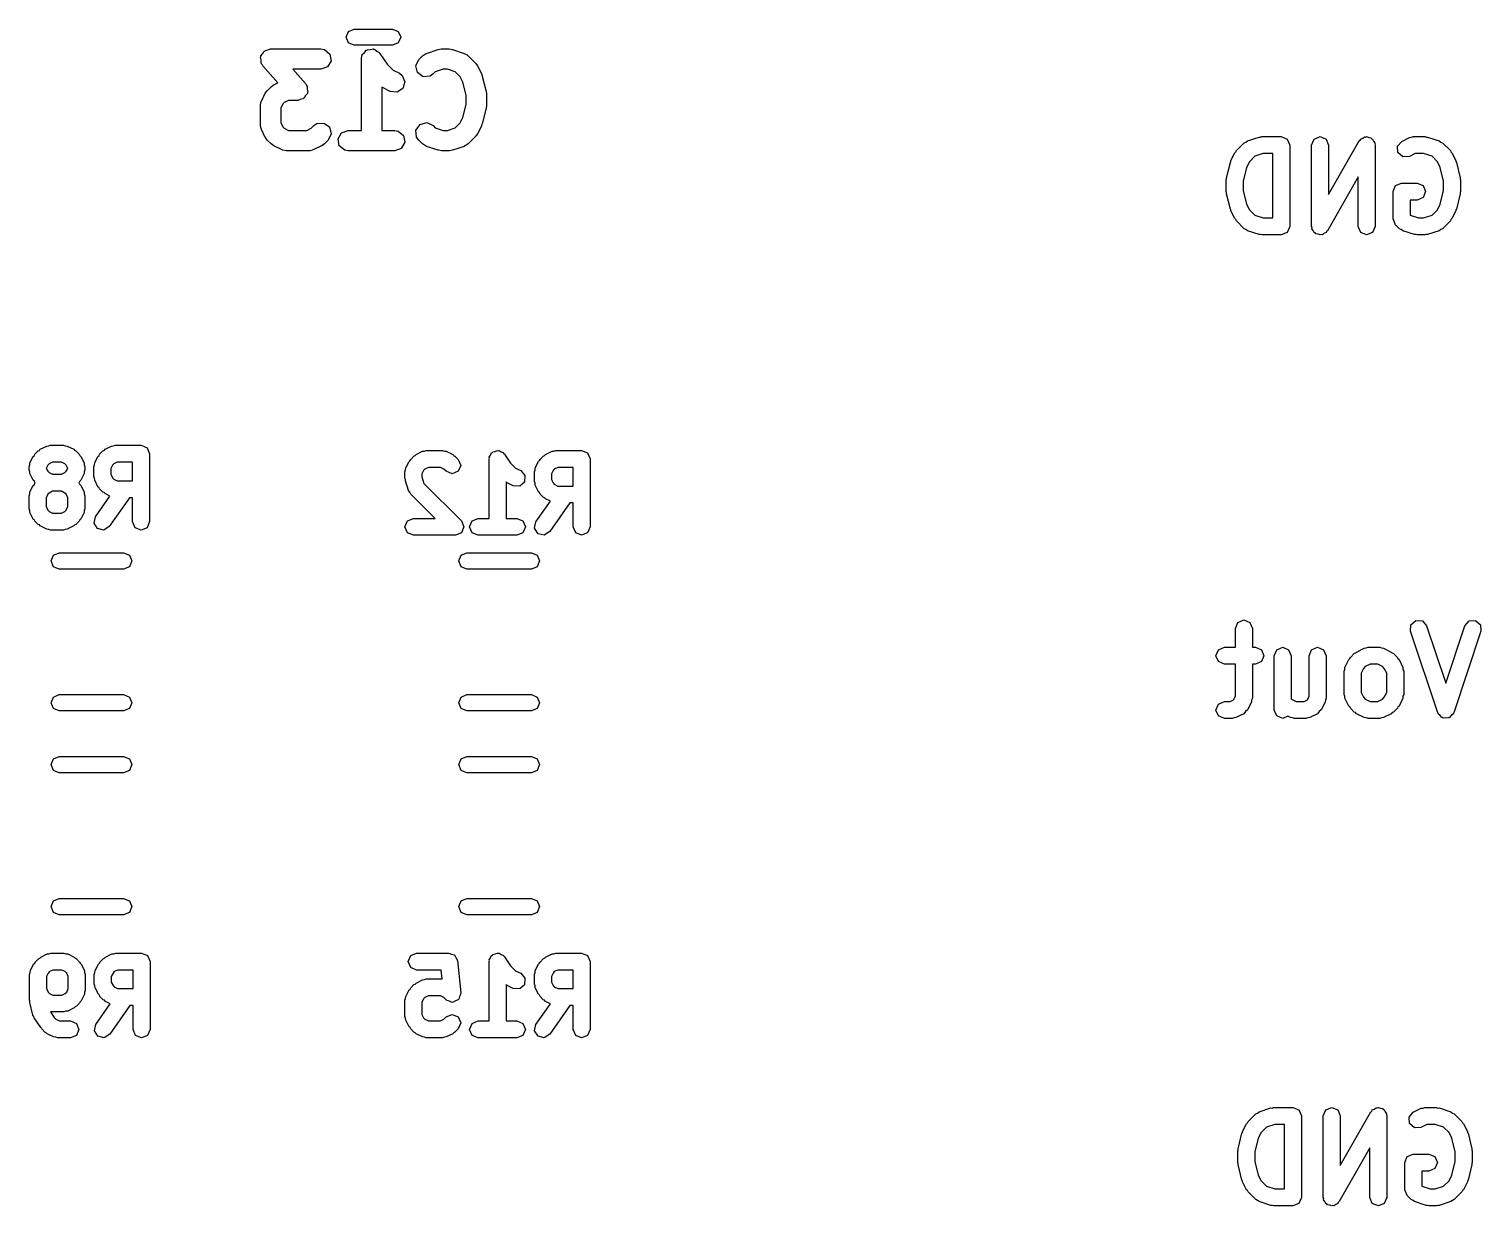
# Model space of a CAD drawing. Extents: x 83.8 to 115, y -109.2 to -83.5.
# Drawn here: x 104.24 to 114.92, y -109.23 to -100.56 of the extents above; entities that cross this region are included whole.
import ezdxf

# ---------------------------------------------------------------- set-up
doc = ezdxf.new("R2010")
doc.units = 0
doc.layers.add('BLACK', color=7, linetype='CONTINUOUS')

msp = doc.modelspace()

# ---------------------------------------------------------------- linework, layer by layer
at = {"layer": 'BLACK', "linetype": 'CONTINUOUS'}
for p, q in [((106.574, -100.622), (106.592, -100.579)), ((106.592, -100.664), (106.574, -100.622)), ((106.592, -100.579), (106.634, -100.562)), ((106.634, -100.562), (106.916, -100.562)), ((106.916, -100.562), (106.958, -100.579)), ((106.958, -100.579), (106.976, -100.622)), ((106.976, -100.622), (106.958, -100.664)), ((105.96, -100.743), (105.97, -100.726)), ((105.97, -100.726), (105.975, -100.724)), ((105.975, -100.724), (105.979, -100.719)), ((105.979, -100.719), (105.999, -100.715)), ((105.999, -100.715), (106.018, -100.708)), ((106.018, -100.708), (106.389, -100.708)), ((106.389, -100.708), (106.415, -100.713)), ((106.415, -100.713), (106.454, -100.746)), ((106.634, -100.682), (106.592, -100.664)), ((106.916, -100.682), (106.634, -100.682)), ((106.693, -100.75), (106.709, -100.735)), ((106.709, -100.735), (106.723, -100.718)), ((106.723, -100.718), (106.727, -100.718)), ((106.727, -100.718), (106.731, -100.715)), ((106.731, -100.715), (106.752, -100.713)), ((106.752, -100.713), (106.774, -100.709)), ((106.774, -100.709), (106.777, -100.712)), ((106.777, -100.712), (106.782, -100.711)), ((106.782, -100.711), (106.799, -100.724)), ((106.799, -100.724), (106.818, -100.735)), ((106.818, -100.735), (106.82, -100.739)), ((106.82, -100.739), (106.823, -100.742)), ((106.958, -100.664), (106.916, -100.682)), ((107.166, -100.741), (107.251, -100.712)), ((107.251, -100.712), (107.273, -100.709)), ((107.273, -100.709), (107.275, -100.708)), ((107.275, -100.708), (107.332, -100.708)), ((107.332, -100.708), (107.354, -100.712)), ((107.354, -100.712), (107.356, -100.712)), ((107.356, -100.712), (107.442, -100.741)), ((105.944, -100.77), (105.947, -100.765)), ((105.948, -100.79), (105.944, -100.77)), ((105.947, -100.759), (105.96, -100.743)), ((105.947, -100.765), (105.947, -100.759)), ((105.948, -100.81), (105.948, -100.79)), ((105.952, -100.818), (105.948, -100.81)), ((105.953, -100.821), (105.952, -100.818)), ((105.956, -100.823), (105.953, -100.821)), ((105.961, -100.833), (105.956, -100.823)), ((106.071, -100.958), (105.961, -100.833)), ((106.437, -100.841), (106.389, -100.858)), ((106.463, -100.796), (106.437, -100.841)), ((106.454, -100.746), (106.463, -100.796)), ((106.686, -100.783), (106.69, -100.758)), ((106.686, -101.308), (106.686, -100.783)), ((106.69, -100.758), (106.693, -100.754)), ((106.693, -100.754), (106.693, -100.75)), ((106.823, -100.742), (106.876, -100.821)), ((106.876, -100.821), (106.919, -100.864)), ((107.086, -100.834), (107.108, -100.787)), ((107.099, -100.883), (107.086, -100.834)), ((107.108, -100.787), (107.136, -100.759)), ((107.136, -100.759), (107.158, -100.744)), ((107.158, -100.744), (107.162, -100.743)), ((107.162, -100.743), (107.166, -100.741)), ((107.442, -100.741), (107.464, -100.753)), ((107.464, -100.753), (107.467, -100.757)), ((107.467, -100.757), (107.471, -100.759)), ((107.471, -100.759), (107.528, -100.816)), ((107.528, -100.816), (107.541, -100.834)), ((107.541, -100.834), (107.542, -100.835)), ((107.542, -100.835), (107.571, -100.893)), ((106.389, -100.858), (106.183, -100.858)), ((106.183, -100.858), (106.274, -100.962)), ((106.919, -100.864), (106.966, -100.888)), ((106.966, -100.888), (106.987, -100.903)), ((106.987, -100.903), (107.007, -100.95)), ((107.007, -100.95), (106.992, -100.999)), ((107.141, -100.913), (107.099, -100.883)), ((107.192, -100.908), (107.141, -100.913)), ((107.214, -100.893), (107.192, -100.908)), ((107.23, -100.877), (107.214, -100.893)), ((107.287, -100.858), (107.23, -100.877)), ((107.32, -100.858), (107.287, -100.858)), ((107.377, -100.877), (107.32, -100.858)), ((107.413, -100.913), (107.377, -100.877)), ((107.433, -100.952), (107.413, -100.913)), ((107.457, -101.05), (107.433, -100.952)), ((107.571, -100.893), (107.574, -100.905)), ((107.574, -100.905), (107.576, -100.908)), ((107.576, -100.908), (107.605, -101.022)), ((105.951, -101.093), (105.979, -101.035)), ((105.979, -101.035), (105.993, -101.017)), ((105.993, -101.016), (106.022, -100.987)), ((105.993, -101.017), (105.993, -101.016)), ((106.022, -100.987), (106.04, -100.974)), ((106.04, -100.974), (106.041, -100.973)), ((106.041, -100.973), (106.071, -100.958)), ((106.276, -101.052), (106.266, -101.069)), ((106.274, -100.962), (106.28, -100.972)), ((106.289, -101.036), (106.276, -101.052)), ((106.28, -100.972), (106.283, -100.974)), ((106.283, -100.974), (106.283, -100.977)), ((106.283, -100.977), (106.288, -100.985)), ((106.288, -100.985), (106.288, -101.005)), ((106.288, -101.005), (106.292, -101.025)), ((106.292, -101.025), (106.289, -101.03)), ((106.289, -101.03), (106.289, -101.036)), ((106.841, -100.993), (106.836, -100.989)), ((106.836, -100.989), (106.836, -101.308)), ((106.899, -101.022), (106.841, -100.993)), ((106.95, -101.028), (106.899, -101.022)), ((106.992, -100.999), (106.95, -101.028)), ((107.457, -101.117), (107.457, -101.05)), ((107.605, -101.022), (107.606, -101.037)), ((107.606, -101.037), (107.607, -101.04)), ((107.607, -101.04), (107.607, -101.126)), ((105.943, -101.126), (105.947, -101.1)), ((105.943, -101.269), (105.943, -101.126)), ((105.947, -101.1), (105.95, -101.097)), ((105.95, -101.097), (105.951, -101.093)), ((106.108, -101.113), (106.093, -101.144)), ((106.093, -101.144), (106.093, -101.251)), ((106.119, -101.102), (106.108, -101.113)), ((106.15, -101.087), (106.119, -101.102)), ((106.218, -101.087), (106.15, -101.087)), ((106.237, -101.08), (106.218, -101.087)), ((106.257, -101.076), (106.237, -101.08)), ((106.26, -101.071), (106.257, -101.076)), ((106.266, -101.069), (106.26, -101.071)), ((107.433, -101.214), (107.457, -101.117)), ((107.605, -101.144), (107.576, -101.259)), ((107.607, -101.126), (107.605, -101.141)), ((107.605, -101.141), (107.605, -101.144)), ((105.944, -101.273), (105.943, -101.269)), ((105.943, -101.277), (105.944, -101.273)), ((106.093, -101.251), (106.108, -101.282)), ((106.316, -101.293), (106.336, -101.273)), ((106.336, -101.273), (106.358, -101.258)), ((106.358, -101.258), (106.409, -101.254)), ((106.409, -101.254), (106.451, -101.283)), ((107.088, -101.307), (107.118, -101.265)), ((107.118, -101.265), (107.167, -101.251)), ((107.167, -101.251), (107.214, -101.273)), ((107.214, -101.273), (107.23, -101.289)), ((107.377, -101.289), (107.413, -101.253)), ((107.413, -101.253), (107.433, -101.214)), ((107.571, -101.274), (107.542, -101.331)), ((107.576, -101.259), (107.571, -101.27)), ((107.571, -101.27), (107.571, -101.274)), ((105.951, -101.302), (105.943, -101.277)), ((105.979, -101.36), (105.951, -101.302)), ((105.981, -101.361), (105.979, -101.36)), ((105.993, -101.379), (105.981, -101.361)), ((106.022, -101.408), (105.993, -101.379)), ((106.108, -101.282), (106.119, -101.293)), ((106.119, -101.293), (106.15, -101.308)), ((106.15, -101.308), (106.286, -101.308)), ((106.286, -101.308), (106.316, -101.293)), ((106.442, -101.379), (106.414, -101.408)), ((106.464, -101.333), (106.442, -101.379)), ((106.451, -101.283), (106.464, -101.333)), ((106.515, -101.37), (106.541, -101.326)), ((106.524, -101.421), (106.515, -101.37)), ((106.541, -101.326), (106.589, -101.308)), ((106.589, -101.308), (106.686, -101.308)), ((106.836, -101.308), (106.932, -101.308)), ((106.932, -101.308), (106.958, -101.313)), ((106.958, -101.313), (106.997, -101.346)), ((106.997, -101.346), (107.006, -101.396)), ((107.093, -101.358), (107.088, -101.307)), ((107.108, -101.379), (107.093, -101.358)), ((107.136, -101.408), (107.108, -101.379)), ((107.23, -101.289), (107.287, -101.308)), ((107.287, -101.308), (107.32, -101.308)), ((107.32, -101.308), (107.377, -101.289)), ((107.528, -101.351), (107.471, -101.408)), ((107.529, -101.349), (107.528, -101.351)), ((107.542, -101.331), (107.529, -101.349)), ((113.206, -101.385), (113.292, -101.357)), ((113.292, -101.357), (113.302, -101.357)), ((113.302, -101.357), (113.312, -101.353)), ((113.312, -101.353), (113.454, -101.353)), ((113.454, -101.353), (113.499, -101.372)), ((113.499, -101.372), (113.517, -101.416)), ((113.678, -101.416), (113.696, -101.372)), ((113.696, -101.372), (113.74, -101.353)), ((113.74, -101.353), (113.784, -101.372)), ((113.784, -101.372), (113.803, -101.416)), ((114.029, -101.385), (114.036, -101.38)), ((114.036, -101.38), (114.039, -101.372)), ((114.039, -101.372), (114.054, -101.366)), ((114.054, -101.366), (114.067, -101.356)), ((114.067, -101.356), (114.075, -101.357)), ((114.075, -101.357), (114.083, -101.353)), ((114.083, -101.353), (114.098, -101.36)), ((114.098, -101.36), (114.114, -101.362)), ((114.114, -101.362), (114.119, -101.368)), ((114.119, -101.368), (114.127, -101.372)), ((114.127, -101.372), (114.133, -101.387)), ((114.341, -101.389), (114.398, -101.36)), ((114.398, -101.36), (114.412, -101.359)), ((114.412, -101.359), (114.426, -101.353)), ((114.426, -101.353), (114.512, -101.353)), ((114.512, -101.353), (114.521, -101.357)), ((114.521, -101.357), (114.531, -101.357)), ((114.531, -101.357), (114.617, -101.385)), ((106.023, -101.408), (106.022, -101.408)), ((106.041, -101.422), (106.023, -101.408)), ((106.099, -101.45), (106.041, -101.422)), ((106.103, -101.451), (106.099, -101.45)), ((106.106, -101.454), (106.103, -101.451)), ((106.132, -101.458), (106.106, -101.454)), ((106.304, -101.458), (106.132, -101.458)), ((106.308, -101.457), (106.304, -101.458)), ((106.312, -101.458), (106.308, -101.457)), ((106.337, -101.45), (106.312, -101.458)), ((106.394, -101.422), (106.337, -101.45)), ((106.395, -101.421), (106.394, -101.422)), ((106.414, -101.408), (106.395, -101.421)), ((106.564, -101.454), (106.524, -101.421)), ((106.589, -101.458), (106.564, -101.454)), ((106.932, -101.458), (106.589, -101.458)), ((106.98, -101.441), (106.932, -101.458)), ((107.006, -101.396), (106.98, -101.441)), ((107.14, -101.41), (107.136, -101.408)), ((107.143, -101.413), (107.14, -101.41)), ((107.166, -101.426), (107.143, -101.413)), ((107.251, -101.454), (107.166, -101.426)), ((107.253, -101.454), (107.251, -101.454)), ((107.275, -101.458), (107.253, -101.454)), ((107.332, -101.458), (107.275, -101.458)), ((107.334, -101.458), (107.332, -101.458)), ((107.356, -101.454), (107.334, -101.458)), ((107.442, -101.426), (107.356, -101.454)), ((107.445, -101.423), (107.442, -101.426)), ((107.45, -101.423), (107.445, -101.423)), ((107.471, -101.408), (107.45, -101.423)), ((113.084, -101.531), (113.113, -101.474)), ((113.113, -101.474), (113.121, -101.467)), ((113.121, -101.467), (113.125, -101.457)), ((113.125, -101.457), (113.182, -101.4)), ((113.182, -101.4), (113.195, -101.395)), ((113.195, -101.395), (113.206, -101.385)), ((113.322, -101.478), (113.26, -101.499)), ((113.392, -101.478), (113.322, -101.478)), ((113.392, -101.953), (113.392, -101.478)), ((113.517, -101.416), (113.517, -102.016)), ((113.678, -102.016), (113.678, -101.416)), ((113.803, -101.781), (114.029, -101.385)), ((113.803, -101.416), (113.803, -101.781)), ((114.133, -101.387), (114.143, -101.399)), ((114.143, -101.399), (114.142, -101.408)), ((114.142, -101.408), (114.146, -101.416)), ((114.146, -101.416), (114.146, -102.016)), ((114.309, -101.425), (114.341, -101.389)), ((114.313, -101.472), (114.309, -101.425)), ((114.349, -101.504), (114.313, -101.472)), ((114.441, -101.478), (114.397, -101.5)), ((114.501, -101.478), (114.441, -101.478)), ((114.564, -101.499), (114.501, -101.478)), ((114.617, -101.385), (114.628, -101.395)), ((114.628, -101.395), (114.642, -101.4)), ((114.642, -101.4), (114.699, -101.457)), ((114.699, -101.457), (114.703, -101.467)), ((114.703, -101.467), (114.71, -101.474)), ((114.71, -101.474), (114.739, -101.531)), ((113.051, -101.658), (113.08, -101.544)), ((113.08, -101.544), (113.084, -101.538)), ((113.084, -101.538), (113.084, -101.531)), ((113.199, -101.581), (113.174, -101.681)), ((113.22, -101.539), (113.199, -101.581)), ((113.26, -101.499), (113.22, -101.539)), ((114.397, -101.5), (114.349, -101.504)), ((114.603, -101.539), (114.564, -101.499)), ((114.624, -101.581), (114.603, -101.539)), ((114.649, -101.681), (114.624, -101.581)), ((114.739, -101.531), (114.739, -101.538)), ((114.739, -101.538), (114.744, -101.544)), ((114.744, -101.544), (114.772, -101.658)), ((113.049, -101.673), (113.052, -101.666)), ((113.049, -101.759), (113.049, -101.673)), ((113.052, -101.666), (113.051, -101.658)), ((113.174, -101.681), (113.174, -101.751)), ((114.021, -101.651), (113.794, -102.047)), ((114.021, -102.016), (114.021, -101.651)), ((114.296, -101.715), (114.34, -101.696)), ((114.34, -101.696), (114.454, -101.696)), ((114.454, -101.696), (114.499, -101.715)), ((114.649, -101.751), (114.649, -101.681)), ((114.772, -101.658), (114.771, -101.666)), ((114.771, -101.666), (114.774, -101.673)), ((114.774, -101.673), (114.774, -101.759)), ((113.052, -101.766), (113.049, -101.759)), ((113.051, -101.774), (113.052, -101.766)), ((113.08, -101.888), (113.051, -101.774)), ((113.174, -101.751), (113.199, -101.851)), ((114.278, -101.759), (114.296, -101.715)), ((114.278, -101.959), (114.278, -101.759)), ((114.499, -101.803), (114.454, -101.821)), ((114.499, -101.715), (114.517, -101.759)), ((114.517, -101.759), (114.499, -101.803)), ((114.624, -101.851), (114.649, -101.751)), ((114.772, -101.774), (114.744, -101.888)), ((114.774, -101.759), (114.771, -101.766)), ((114.771, -101.766), (114.772, -101.774)), ((113.084, -101.894), (113.08, -101.888)), ((113.084, -101.901), (113.084, -101.894)), ((113.113, -101.958), (113.084, -101.901)), ((113.199, -101.851), (113.22, -101.893)), ((113.22, -101.893), (113.26, -101.933)), ((114.454, -101.821), (114.403, -101.821)), ((114.403, -101.821), (114.403, -101.933)), ((114.564, -101.933), (114.603, -101.893)), ((114.603, -101.893), (114.624, -101.851)), ((114.739, -101.901), (114.71, -101.958)), ((114.744, -101.888), (114.739, -101.894)), ((114.739, -101.894), (114.739, -101.901)), ((113.121, -101.965), (113.113, -101.958)), ((113.125, -101.974), (113.121, -101.965)), ((113.182, -102.032), (113.125, -101.974)), ((113.26, -101.933), (113.322, -101.953)), ((113.322, -101.953), (113.392, -101.953)), ((113.517, -102.016), (113.499, -102.06)), ((113.681, -102.024), (113.678, -102.016)), ((114.039, -102.06), (114.021, -102.016)), ((114.146, -102.016), (114.127, -102.06)), ((114.283, -101.972), (114.278, -101.959)), ((114.296, -102.003), (114.283, -101.972)), ((114.325, -102.032), (114.296, -102.003)), ((114.403, -101.933), (114.465, -101.953)), ((114.465, -101.953), (114.501, -101.953)), ((114.501, -101.953), (114.564, -101.933)), ((114.699, -101.974), (114.642, -102.032)), ((114.703, -101.965), (114.699, -101.974)), ((114.71, -101.958), (114.703, -101.965)), ((113.195, -102.037), (113.182, -102.032)), ((113.206, -102.047), (113.195, -102.037)), ((113.292, -102.075), (113.206, -102.047)), ((113.302, -102.074), (113.292, -102.075)), ((113.312, -102.078), (113.302, -102.074)), ((113.454, -102.078), (113.312, -102.078)), ((113.499, -102.06), (113.454, -102.078)), ((113.68, -102.032), (113.681, -102.024)), ((113.69, -102.045), (113.68, -102.032)), ((113.696, -102.06), (113.69, -102.045)), ((113.704, -102.063), (113.696, -102.06)), ((113.709, -102.07), (113.704, -102.063)), ((113.725, -102.072), (113.709, -102.07)), ((113.74, -102.078), (113.725, -102.072)), ((113.748, -102.075), (113.74, -102.078)), ((113.757, -102.076), (113.748, -102.075)), ((113.769, -102.066), (113.757, -102.076)), ((113.784, -102.06), (113.769, -102.066)), ((113.788, -102.052), (113.784, -102.06)), ((113.794, -102.047), (113.788, -102.052)), ((114.083, -102.078), (114.039, -102.06)), ((114.127, -102.06), (114.083, -102.078)), ((114.338, -102.037), (114.325, -102.032)), ((114.349, -102.047), (114.338, -102.037)), ((114.435, -102.075), (114.349, -102.047)), ((114.445, -102.074), (114.435, -102.075)), ((114.454, -102.078), (114.445, -102.074)), ((114.512, -102.078), (114.454, -102.078)), ((114.521, -102.074), (114.512, -102.078)), ((114.531, -102.075), (114.521, -102.074)), ((114.617, -102.047), (114.531, -102.075)), ((114.628, -102.037), (114.617, -102.047)), ((114.642, -102.032), (114.628, -102.037)), ((104.248, -103.756), (104.272, -103.708)), ((104.272, -103.708), (104.28, -103.701)), ((104.28, -103.701), (104.284, -103.692)), ((104.284, -103.692), (104.307, -103.668)), ((104.307, -103.668), (104.317, -103.664)), ((104.317, -103.664), (104.324, -103.656)), ((104.324, -103.656), (104.371, -103.632)), ((104.371, -103.632), (104.386, -103.631)), ((104.386, -103.631), (104.399, -103.626)), ((104.399, -103.626), (104.494, -103.626)), ((104.494, -103.626), (104.508, -103.631)), ((104.508, -103.631), (104.522, -103.632)), ((104.522, -103.632), (104.57, -103.656)), ((104.57, -103.656), (104.577, -103.664)), ((104.577, -103.664), (104.586, -103.668)), ((104.586, -103.668), (104.61, -103.692)), ((104.61, -103.692), (104.614, -103.701)), ((104.614, -103.701), (104.622, -103.708)), ((104.622, -103.708), (104.646, -103.756)), ((104.724, -103.756), (104.748, -103.708)), ((104.748, -103.708), (104.756, -103.701)), ((104.756, -103.701), (104.76, -103.692)), ((104.76, -103.692), (104.784, -103.668)), ((104.784, -103.668), (104.793, -103.664)), ((104.793, -103.664), (104.8, -103.656)), ((104.8, -103.656), (104.847, -103.632)), ((104.847, -103.632), (104.862, -103.631)), ((104.862, -103.631), (104.875, -103.626)), ((104.875, -103.626), (105.066, -103.626)), ((105.066, -103.626), (105.11, -103.644)), ((105.11, -103.644), (105.128, -103.688)), ((105.128, -103.688), (105.128, -104.188)), ((107.045, -103.739), (107.049, -103.73)), ((107.049, -103.73), (107.072, -103.706)), ((107.072, -103.706), (107.082, -103.702)), ((107.082, -103.702), (107.089, -103.694)), ((107.089, -103.694), (107.136, -103.67)), ((107.136, -103.67), (107.151, -103.669)), ((107.151, -103.669), (107.164, -103.664)), ((107.164, -103.664), (107.283, -103.664)), ((107.283, -103.664), (107.297, -103.669)), ((107.297, -103.669), (107.311, -103.67)), ((107.311, -103.67), (107.359, -103.694)), ((107.359, -103.694), (107.366, -103.702)), ((107.366, -103.702), (107.375, -103.706)), ((107.375, -103.706), (107.399, -103.73)), ((107.399, -103.73), (107.417, -103.774)), ((107.626, -103.726), (107.628, -103.72)), ((107.626, -104.164), (107.626, -103.726)), ((107.627, -103.714), (107.637, -103.699)), ((107.628, -103.72), (107.627, -103.714)), ((107.637, -103.699), (107.644, -103.682)), ((107.644, -103.682), (107.65, -103.68)), ((107.65, -103.68), (107.653, -103.674)), ((107.653, -103.674), (107.671, -103.671)), ((107.671, -103.671), (107.688, -103.664)), ((107.688, -103.664), (107.694, -103.666)), ((107.694, -103.666), (107.7, -103.665)), ((107.7, -103.665), (107.715, -103.675)), ((107.715, -103.675), (107.732, -103.682)), ((107.732, -103.682), (107.735, -103.688)), ((107.735, -103.688), (107.74, -103.692)), ((107.74, -103.692), (107.784, -103.758)), ((107.997, -103.739), (108.001, -103.73)), ((108.001, -103.73), (108.025, -103.706)), ((108.025, -103.706), (108.034, -103.702)), ((108.034, -103.702), (108.041, -103.694)), ((108.041, -103.694), (108.089, -103.67)), ((108.089, -103.67), (108.103, -103.669)), ((108.103, -103.669), (108.117, -103.664)), ((108.117, -103.664), (108.307, -103.664)), ((108.307, -103.664), (108.351, -103.682)), ((108.351, -103.682), (108.37, -103.726)), ((108.37, -103.726), (108.37, -104.226)), ((104.241, -103.784), (104.247, -103.77)), ((104.241, -103.807), (104.241, -103.784)), ((104.247, -103.821), (104.241, -103.807)), ((104.247, -103.77), (104.248, -103.756)), ((104.248, -103.835), (104.247, -103.821)), ((104.272, -103.883), (104.248, -103.835)), ((104.379, -103.773), (104.368, -103.796)), ((104.368, -103.796), (104.379, -103.818)), ((104.389, -103.764), (104.379, -103.773)), ((104.379, -103.818), (104.389, -103.827)), ((104.414, -103.751), (104.389, -103.764)), ((104.389, -103.827), (104.414, -103.84)), ((104.48, -103.751), (104.414, -103.751)), ((104.505, -103.764), (104.48, -103.751)), ((104.48, -103.84), (104.505, -103.827)), ((104.514, -103.773), (104.505, -103.764)), ((104.505, -103.827), (104.514, -103.818)), ((104.526, -103.796), (104.514, -103.773)), ((104.514, -103.818), (104.526, -103.796)), ((104.646, -103.835), (104.622, -103.883)), ((104.646, -103.756), (104.647, -103.77)), ((104.647, -103.821), (104.646, -103.835)), ((104.647, -103.77), (104.652, -103.784)), ((104.652, -103.807), (104.647, -103.821)), ((104.652, -103.784), (104.652, -103.807)), ((104.718, -103.784), (104.723, -103.77)), ((104.718, -103.855), (104.718, -103.784)), ((104.723, -103.77), (104.724, -103.756)), ((104.855, -103.773), (104.843, -103.798)), ((104.843, -103.798), (104.843, -103.84)), ((104.865, -103.764), (104.855, -103.773)), ((104.89, -103.751), (104.865, -103.764)), ((105.003, -103.751), (104.89, -103.751)), ((105.003, -103.888), (105.003, -103.751)), ((107.007, -103.821), (107.012, -103.808)), ((107.007, -103.869), (107.007, -103.821)), ((107.012, -103.808), (107.013, -103.793)), ((107.013, -103.793), (107.037, -103.746)), ((107.037, -103.746), (107.045, -103.739)), ((107.144, -103.811), (107.132, -103.836)), ((107.132, -103.836), (107.132, -103.859)), ((107.154, -103.801), (107.144, -103.811)), ((107.179, -103.789), (107.154, -103.801)), ((107.269, -103.789), (107.179, -103.789)), ((107.294, -103.801), (107.269, -103.789)), ((107.311, -103.818), (107.294, -103.801)), ((107.355, -103.836), (107.311, -103.818)), ((107.399, -103.818), (107.355, -103.836)), ((107.417, -103.774), (107.399, -103.818)), ((107.784, -103.758), (107.82, -103.794)), ((107.82, -103.794), (107.859, -103.813)), ((107.859, -103.813), (107.89, -103.849)), ((107.959, -103.821), (107.964, -103.808)), ((107.959, -103.893), (107.959, -103.821)), ((107.964, -103.808), (107.966, -103.793)), ((107.966, -103.793), (107.989, -103.746)), ((107.989, -103.746), (107.997, -103.739)), ((108.097, -103.811), (108.084, -103.836)), ((108.084, -103.836), (108.084, -103.878)), ((108.106, -103.801), (108.097, -103.811)), ((108.131, -103.789), (108.106, -103.801)), ((108.245, -103.789), (108.131, -103.789)), ((108.245, -103.926), (108.245, -103.789)), ((104.248, -103.97), (104.272, -103.922)), ((104.28, -103.89), (104.272, -103.883)), ((104.272, -103.922), (104.28, -103.916)), ((104.284, -103.899), (104.28, -103.89)), ((104.28, -103.916), (104.284, -103.906)), ((104.287, -103.903), (104.284, -103.899)), ((104.284, -103.906), (104.287, -103.903)), ((104.414, -103.84), (104.48, -103.84)), ((104.61, -103.899), (104.607, -103.903)), ((104.607, -103.903), (104.61, -103.906)), ((104.614, -103.89), (104.61, -103.899)), ((104.61, -103.906), (104.614, -103.916)), ((104.622, -103.883), (104.614, -103.89)), ((104.614, -103.916), (104.622, -103.922)), ((104.622, -103.922), (104.646, -103.97)), ((104.723, -103.868), (104.718, -103.855)), ((104.724, -103.883), (104.723, -103.868)), ((104.748, -103.931), (104.724, -103.883)), ((104.756, -103.937), (104.748, -103.931)), ((104.76, -103.947), (104.756, -103.937)), ((104.843, -103.84), (104.855, -103.866)), ((104.855, -103.866), (104.865, -103.875)), ((104.865, -103.875), (104.89, -103.888)), ((104.89, -103.888), (105.003, -103.888)), ((107.01, -103.879), (107.007, -103.869)), ((107.01, -103.889), (107.01, -103.879)), ((107.034, -103.96), (107.01, -103.889)), ((107.132, -103.859), (107.147, -103.907)), ((107.147, -103.907), (107.423, -104.182)), ((107.755, -103.901), (107.751, -103.896)), ((107.751, -103.896), (107.751, -104.164)), ((107.803, -103.925), (107.755, -103.901)), ((107.851, -103.928), (107.803, -103.925)), ((107.887, -103.897), (107.851, -103.928)), ((107.89, -103.849), (107.887, -103.897)), ((107.964, -103.906), (107.959, -103.893)), ((107.966, -103.921), (107.964, -103.906)), ((107.989, -103.968), (107.966, -103.921)), ((108.084, -103.878), (108.097, -103.903)), ((108.097, -103.903), (108.106, -103.913)), ((108.106, -103.913), (108.131, -103.926)), ((108.131, -103.926), (108.245, -103.926)), ((104.241, -103.998), (104.247, -103.984)), ((104.241, -104.093), (104.241, -103.998)), ((104.247, -103.984), (104.248, -103.97)), ((104.379, -103.987), (104.366, -104.013)), ((104.366, -104.013), (104.366, -104.078)), ((104.389, -103.978), (104.379, -103.987)), ((104.414, -103.965), (104.389, -103.978)), ((104.48, -103.965), (104.414, -103.965)), ((104.505, -103.978), (104.48, -103.965)), ((104.514, -103.987), (104.505, -103.978)), ((104.527, -104.013), (104.514, -103.987)), ((104.527, -104.078), (104.527, -104.013)), ((104.646, -103.97), (104.647, -103.984)), ((104.647, -103.984), (104.652, -103.998)), ((104.652, -103.998), (104.652, -104.093)), ((104.729, -104.153), (104.835, -104)), ((104.784, -103.971), (104.76, -103.947)), ((104.793, -103.975), (104.784, -103.971)), ((104.8, -103.982), (104.793, -103.975)), ((104.835, -104), (104.8, -103.982)), ((104.979, -104.013), (104.831, -104.224)), ((105.003, -104.013), (104.979, -104.013)), ((105.003, -104.188), (105.003, -104.013)), ((107.043, -103.971), (107.034, -103.96)), ((107.049, -103.985), (107.043, -103.971)), ((107.228, -104.164), (107.049, -103.985)), ((107.97, -104.19), (108.077, -104.038)), ((107.997, -103.975), (107.989, -103.968)), ((108.001, -103.985), (107.997, -103.975)), ((108.025, -104.008), (108.001, -103.985)), ((108.034, -104.012), (108.025, -104.008)), ((108.041, -104.02), (108.034, -104.012)), ((108.077, -104.038), (108.041, -104.02)), ((108.221, -104.051), (108.073, -104.262)), ((108.245, -104.051), (108.221, -104.051)), ((108.245, -104.226), (108.245, -104.051)), ((104.247, -104.107), (104.241, -104.093)), ((104.248, -104.121), (104.247, -104.107)), ((104.272, -104.169), (104.248, -104.121)), ((104.366, -104.078), (104.379, -104.104)), ((104.379, -104.104), (104.389, -104.113)), ((104.389, -104.113), (104.414, -104.126)), ((104.414, -104.126), (104.48, -104.126)), ((104.48, -104.126), (104.505, -104.113)), ((104.505, -104.113), (104.514, -104.104)), ((104.514, -104.104), (104.527, -104.078)), ((104.646, -104.121), (104.622, -104.169)), ((104.647, -104.107), (104.646, -104.121)), ((104.652, -104.093), (104.647, -104.107)), ((104.719, -104.199), (104.729, -104.153)), ((104.28, -104.175), (104.272, -104.169)), ((104.284, -104.185), (104.28, -104.175)), ((104.307, -104.209), (104.284, -104.185)), ((104.317, -104.213), (104.307, -104.209)), ((104.324, -104.22), (104.317, -104.213)), ((104.371, -104.244), (104.324, -104.22)), ((104.386, -104.245), (104.371, -104.244)), ((104.399, -104.251), (104.386, -104.245)), ((104.494, -104.251), (104.399, -104.251)), ((104.508, -104.245), (104.494, -104.251)), ((104.522, -104.244), (104.508, -104.245)), ((104.57, -104.22), (104.522, -104.244)), ((104.577, -104.213), (104.57, -104.22)), ((104.586, -104.209), (104.577, -104.213)), ((104.61, -104.185), (104.586, -104.209)), ((104.614, -104.175), (104.61, -104.185)), ((104.622, -104.169), (104.614, -104.175)), ((104.744, -104.24), (104.719, -104.199)), ((104.791, -104.25), (104.744, -104.24)), ((104.831, -104.224), (104.791, -104.25)), ((105.022, -104.233), (105.003, -104.188)), ((105.066, -104.251), (105.022, -104.233)), ((105.11, -104.233), (105.066, -104.251)), ((105.128, -104.188), (105.11, -104.233)), ((107.007, -104.226), (107.025, -104.182)), ((107.025, -104.27), (107.007, -104.226)), ((107.025, -104.182), (107.069, -104.164)), ((107.069, -104.164), (107.228, -104.164)), ((107.423, -104.182), (107.441, -104.226)), ((107.441, -104.226), (107.423, -104.27)), ((107.483, -104.226), (107.501, -104.182)), ((107.501, -104.27), (107.483, -104.226)), ((107.501, -104.182), (107.545, -104.164)), ((107.545, -104.164), (107.626, -104.164)), ((107.751, -104.164), (107.831, -104.164)), ((107.831, -104.164), (107.875, -104.182)), ((107.875, -104.182), (107.893, -104.226)), ((107.893, -104.226), (107.875, -104.27)), ((107.96, -104.237), (107.97, -104.19)), ((107.986, -104.277), (107.96, -104.237)), ((108.073, -104.262), (108.032, -104.288)), ((108.263, -104.27), (108.245, -104.226)), ((108.37, -104.226), (108.351, -104.27)), ((107.069, -104.289), (107.025, -104.27)), ((107.379, -104.289), (107.069, -104.289)), ((107.423, -104.27), (107.379, -104.289)), ((107.545, -104.289), (107.501, -104.27)), ((107.831, -104.289), (107.545, -104.289)), ((107.875, -104.27), (107.831, -104.289)), ((108.032, -104.288), (107.986, -104.277)), ((108.307, -104.289), (108.263, -104.27)), ((108.351, -104.27), (108.307, -104.289)), ((104.403, -104.477), (104.42, -104.435)), ((104.42, -104.52), (104.403, -104.477)), ((104.42, -104.435), (104.463, -104.417)), ((104.463, -104.417), (104.937, -104.417)), ((104.937, -104.417), (104.98, -104.435)), ((104.98, -104.435), (104.997, -104.477)), ((104.997, -104.477), (104.98, -104.52)), ((107.403, -104.477), (107.42, -104.435)), ((107.42, -104.52), (107.403, -104.477)), ((107.42, -104.435), (107.463, -104.417)), ((107.463, -104.417), (107.937, -104.417)), ((107.937, -104.417), (107.98, -104.435)), ((107.98, -104.435), (107.997, -104.477)), ((107.997, -104.477), (107.98, -104.52)), ((104.463, -104.537), (104.42, -104.52)), ((104.937, -104.537), (104.463, -104.537)), ((104.98, -104.52), (104.937, -104.537)), ((107.463, -104.537), (107.42, -104.52)), ((107.937, -104.537), (107.463, -104.537)), ((107.98, -104.52), (107.937, -104.537)), ((113.117, -104.975), (113.135, -104.931)), ((113.117, -105.112), (113.117, -104.975)), ((113.135, -104.931), (113.179, -104.912)), ((113.179, -104.912), (113.223, -104.931)), ((113.223, -104.931), (113.242, -104.975)), ((113.242, -104.975), (113.242, -105.112)), ((114.406, -104.995), (114.409, -104.947)), ((114.606, -105.595), (114.406, -104.995)), ((114.409, -104.947), (114.445, -104.916)), ((114.445, -104.916), (114.493, -104.919)), ((114.493, -104.919), (114.524, -104.955)), ((114.524, -104.955), (114.665, -105.377)), ((114.665, -105.377), (114.806, -104.955)), ((114.924, -104.995), (114.724, -105.595)), ((114.806, -104.955), (114.837, -104.919)), ((114.837, -104.919), (114.885, -104.916)), ((114.885, -104.916), (114.921, -104.947)), ((114.921, -104.947), (114.924, -104.995)), ((112.992, -105.131), (113.036, -105.112)), ((113.036, -105.112), (113.117, -105.112)), ((113.242, -105.112), (113.265, -105.112)), ((113.265, -105.112), (113.309, -105.131)), ((113.421, -105.131), (113.465, -105.112)), ((113.465, -105.112), (113.509, -105.131)), ((113.678, -105.131), (113.722, -105.112)), ((113.722, -105.112), (113.766, -105.131)), ((114.008, -105.148), (114.065, -105.119)), ((114.065, -105.119), (114.08, -105.118)), ((114.08, -105.118), (114.093, -105.112)), ((114.093, -105.112), (114.179, -105.112)), ((114.179, -105.112), (114.193, -105.118)), ((114.193, -105.118), (114.207, -105.119)), ((114.207, -105.119), (114.264, -105.148)), ((112.974, -105.175), (112.992, -105.131)), ((112.992, -105.219), (112.974, -105.175)), ((113.036, -105.237), (112.992, -105.219)), ((113.309, -105.219), (113.265, -105.237)), ((113.309, -105.131), (113.327, -105.175)), ((113.327, -105.175), (113.309, -105.219)), ((113.402, -105.175), (113.421, -105.131)), ((113.402, -105.575), (113.402, -105.175)), ((113.509, -105.131), (113.527, -105.175)), ((113.527, -105.175), (113.527, -105.492)), ((113.659, -105.175), (113.678, -105.131)), ((113.659, -105.474), (113.659, -105.175)), ((113.766, -105.131), (113.784, -105.175)), ((113.784, -105.175), (113.784, -105.489)), ((113.923, -105.261), (113.952, -105.204)), ((113.952, -105.204), (113.96, -105.197)), ((113.96, -105.197), (113.964, -105.188)), ((113.964, -105.188), (113.992, -105.159)), ((113.992, -105.159), (114.002, -105.155)), ((114.002, -105.155), (114.008, -105.148)), ((114.264, -105.148), (114.271, -105.155)), ((114.271, -105.155), (114.28, -105.159)), ((114.28, -105.159), (114.309, -105.188)), ((114.309, -105.188), (114.313, -105.197)), ((114.313, -105.197), (114.321, -105.204)), ((114.321, -105.204), (114.349, -105.261)), ((113.117, -105.237), (113.036, -105.237)), ((113.117, -105.474), (113.117, -105.237)), ((113.265, -105.237), (113.242, -105.237)), ((113.242, -105.237), (113.242, -105.489)), ((113.917, -105.289), (113.922, -105.276)), ((113.917, -105.461), (113.917, -105.289)), ((113.922, -105.276), (113.923, -105.261)), ((114.059, -105.269), (114.042, -105.304)), ((114.042, -105.304), (114.042, -105.446)), ((114.073, -105.255), (114.059, -105.269)), ((114.108, -105.237), (114.073, -105.255)), ((114.164, -105.237), (114.108, -105.237)), ((114.199, -105.255), (114.164, -105.237)), ((114.213, -105.269), (114.199, -105.255)), ((114.231, -105.304), (114.213, -105.269)), ((114.231, -105.446), (114.231, -105.304)), ((114.349, -105.261), (114.35, -105.276)), ((114.35, -105.276), (114.356, -105.289)), ((114.356, -105.289), (114.356, -105.461)), ((104.403, -105.522), (104.42, -105.48)), ((104.42, -105.565), (104.403, -105.522)), ((104.42, -105.48), (104.463, -105.462)), ((104.463, -105.462), (104.937, -105.462)), ((104.937, -105.462), (104.98, -105.48)), ((104.98, -105.48), (104.997, -105.522)), ((104.997, -105.522), (104.98, -105.565)), ((107.403, -105.522), (107.42, -105.48)), ((107.42, -105.565), (107.403, -105.522)), ((107.42, -105.48), (107.463, -105.462)), ((107.463, -105.462), (107.937, -105.462)), ((107.937, -105.462), (107.98, -105.48)), ((107.98, -105.48), (107.997, -105.522)), ((107.997, -105.522), (107.98, -105.565)), ((112.974, -105.575), (112.992, -105.531)), ((112.992, -105.531), (113.036, -105.512)), ((113.036, -105.512), (113.079, -105.512)), ((113.079, -105.512), (113.104, -105.5)), ((113.104, -105.5), (113.117, -105.474)), ((113.235, -105.517), (113.206, -105.574)), ((113.236, -105.503), (113.235, -105.517)), ((113.242, -105.489), (113.236, -105.503)), ((113.527, -105.492), (113.53, -105.495)), ((113.53, -105.495), (113.565, -105.512)), ((113.565, -105.512), (113.622, -105.512)), ((113.622, -105.512), (113.647, -105.5)), ((113.647, -105.5), (113.659, -105.474)), ((113.778, -105.517), (113.749, -105.574)), ((113.779, -105.503), (113.778, -105.517)), ((113.784, -105.489), (113.779, -105.503)), ((113.922, -105.474), (113.917, -105.461)), ((113.923, -105.489), (113.922, -105.474)), ((113.952, -105.546), (113.923, -105.489)), ((113.96, -105.552), (113.952, -105.546)), ((114.042, -105.446), (114.059, -105.481)), ((114.059, -105.481), (114.073, -105.495)), ((114.073, -105.495), (114.108, -105.512)), ((114.108, -105.512), (114.164, -105.512)), ((114.164, -105.512), (114.199, -105.495)), ((114.199, -105.495), (114.213, -105.481)), ((114.213, -105.481), (114.231, -105.446)), ((114.321, -105.546), (114.313, -105.552)), ((114.349, -105.489), (114.321, -105.546)), ((114.35, -105.474), (114.349, -105.489)), ((114.356, -105.461), (114.35, -105.474)), ((104.463, -105.582), (104.42, -105.565)), ((104.937, -105.582), (104.463, -105.582)), ((104.98, -105.565), (104.937, -105.582)), ((107.463, -105.582), (107.42, -105.565)), ((107.937, -105.582), (107.463, -105.582)), ((107.98, -105.565), (107.937, -105.582)), ((112.992, -105.619), (112.974, -105.575)), ((113.036, -105.637), (112.992, -105.619)), ((113.093, -105.637), (113.036, -105.637)), ((113.107, -105.632), (113.093, -105.637)), ((113.121, -105.631), (113.107, -105.632)), ((113.179, -105.602), (113.121, -105.631)), ((113.192, -105.587), (113.179, -105.602)), ((113.206, -105.574), (113.192, -105.587)), ((113.421, -105.619), (113.402, -105.575)), ((113.465, -105.637), (113.421, -105.619)), ((113.504, -105.621), (113.465, -105.637)), ((113.523, -105.631), (113.504, -105.621)), ((113.537, -105.632), (113.523, -105.631)), ((113.551, -105.637), (113.537, -105.632)), ((113.636, -105.637), (113.551, -105.637)), ((113.65, -105.632), (113.636, -105.637)), ((113.664, -105.631), (113.65, -105.632)), ((113.721, -105.602), (113.664, -105.631)), ((113.734, -105.587), (113.721, -105.602)), ((113.749, -105.574), (113.734, -105.587)), ((113.964, -105.562), (113.96, -105.552)), ((113.992, -105.591), (113.964, -105.562)), ((114.002, -105.594), (113.992, -105.591)), ((114.008, -105.602), (114.002, -105.594)), ((114.065, -105.631), (114.008, -105.602)), ((114.08, -105.632), (114.065, -105.631)), ((114.093, -105.637), (114.08, -105.632)), ((114.179, -105.637), (114.093, -105.637)), ((114.193, -105.632), (114.179, -105.637)), ((114.207, -105.631), (114.193, -105.632)), ((114.264, -105.602), (114.207, -105.631)), ((114.271, -105.594), (114.264, -105.602)), ((114.28, -105.591), (114.271, -105.594)), ((114.309, -105.562), (114.28, -105.591)), ((114.313, -105.552), (114.309, -105.562)), ((114.609, -105.598), (114.606, -105.595)), ((114.609, -105.603), (114.609, -105.598)), ((114.624, -105.616), (114.609, -105.603)), ((114.637, -105.631), (114.624, -105.616)), ((114.642, -105.631), (114.637, -105.631)), ((114.645, -105.634), (114.642, -105.631)), ((114.665, -105.633), (114.645, -105.634)), ((114.685, -105.634), (114.665, -105.633)), ((114.688, -105.631), (114.685, -105.634)), ((114.693, -105.631), (114.688, -105.631)), ((114.706, -105.616), (114.693, -105.631)), ((114.721, -105.603), (114.706, -105.616)), ((114.724, -105.595), (114.721, -105.598)), ((114.721, -105.598), (114.721, -105.603)), ((104.403, -105.977), (104.42, -105.935)), ((104.42, -105.935), (104.463, -105.917)), ((104.463, -105.917), (104.937, -105.917)), ((104.937, -105.917), (104.98, -105.935)), ((104.98, -105.935), (104.997, -105.977)), ((107.403, -105.977), (107.42, -105.935)), ((107.42, -105.935), (107.463, -105.917)), ((107.463, -105.917), (107.937, -105.917)), ((107.937, -105.917), (107.98, -105.935)), ((107.98, -105.935), (107.997, -105.977)), ((104.42, -106.02), (104.403, -105.977)), ((104.463, -106.037), (104.42, -106.02)), ((104.937, -106.037), (104.463, -106.037)), ((104.98, -106.02), (104.937, -106.037)), ((104.997, -105.977), (104.98, -106.02)), ((107.42, -106.02), (107.403, -105.977)), ((107.463, -106.037), (107.42, -106.02)), ((107.937, -106.037), (107.463, -106.037)), ((107.98, -106.02), (107.937, -106.037)), ((107.997, -105.977), (107.98, -106.02)), ((104.403, -107.022), (104.42, -106.98)), ((104.42, -107.065), (104.403, -107.022)), ((104.42, -106.98), (104.463, -106.962)), ((104.463, -106.962), (104.937, -106.962)), ((104.937, -106.962), (104.98, -106.98)), ((104.98, -106.98), (104.997, -107.022)), ((104.997, -107.022), (104.98, -107.065)), ((107.403, -107.022), (107.42, -106.98)), ((107.42, -107.065), (107.403, -107.022)), ((107.42, -106.98), (107.463, -106.962)), ((107.463, -106.962), (107.937, -106.962)), ((107.937, -106.962), (107.98, -106.98)), ((107.98, -106.98), (107.997, -107.022)), ((107.997, -107.022), (107.98, -107.065)), ((104.463, -107.082), (104.42, -107.065)), ((104.937, -107.082), (104.463, -107.082)), ((104.98, -107.065), (104.937, -107.082)), ((107.463, -107.082), (107.42, -107.065)), ((107.937, -107.082), (107.463, -107.082)), ((107.98, -107.065), (107.937, -107.082)), ((104.389, -107.369), (104.402, -107.364)), ((104.402, -107.364), (104.498, -107.364)), ((104.498, -107.364), (104.511, -107.369)), ((104.865, -107.369), (104.879, -107.364)), ((104.879, -107.364), (105.069, -107.364)), ((105.069, -107.364), (105.113, -107.382)), ((107.049, -107.382), (107.093, -107.364)), ((107.093, -107.364), (107.331, -107.364)), ((107.331, -107.364), (107.35, -107.372)), ((107.671, -107.371), (107.688, -107.364)), ((107.688, -107.364), (107.694, -107.366)), ((108.103, -107.369), (108.117, -107.364)), ((108.117, -107.364), (108.307, -107.364)), ((108.307, -107.364), (108.351, -107.382)), ((104.251, -107.493), (104.275, -107.446)), ((104.275, -107.446), (104.283, -107.439)), ((104.283, -107.439), (104.287, -107.43)), ((104.287, -107.43), (104.311, -107.406)), ((104.311, -107.406), (104.32, -107.402)), ((104.32, -107.402), (104.327, -107.394)), ((104.327, -107.394), (104.374, -107.37)), ((104.374, -107.37), (104.389, -107.369)), ((104.511, -107.369), (104.526, -107.37)), ((104.526, -107.37), (104.573, -107.394)), ((104.573, -107.394), (104.58, -107.402)), ((104.58, -107.402), (104.589, -107.406)), ((104.589, -107.406), (104.613, -107.43)), ((104.613, -107.43), (104.617, -107.439)), ((104.617, -107.439), (104.625, -107.446)), ((104.625, -107.446), (104.649, -107.493)), ((104.727, -107.493), (104.751, -107.446)), ((104.751, -107.446), (104.759, -107.439)), ((104.759, -107.439), (104.763, -107.43)), ((104.763, -107.43), (104.787, -107.406)), ((104.787, -107.406), (104.796, -107.402)), ((104.796, -107.402), (104.803, -107.394)), ((104.803, -107.394), (104.851, -107.37)), ((104.851, -107.37), (104.865, -107.369)), ((105.113, -107.382), (105.132, -107.426)), ((105.132, -107.426), (105.132, -107.926)), ((107.03, -107.426), (107.049, -107.382)), ((107.049, -107.47), (107.03, -107.426)), ((107.093, -107.489), (107.049, -107.47)), ((107.35, -107.372), (107.371, -107.378)), ((107.371, -107.378), (107.372, -107.381)), ((107.372, -107.381), (107.375, -107.382)), ((107.375, -107.382), (107.383, -107.401)), ((107.383, -107.401), (107.393, -107.42)), ((107.393, -107.42), (107.417, -107.658)), ((107.626, -107.426), (107.628, -107.42)), ((107.626, -107.864), (107.626, -107.426)), ((107.627, -107.414), (107.637, -107.399)), ((107.628, -107.42), (107.627, -107.414)), ((107.637, -107.399), (107.644, -107.382)), ((107.644, -107.382), (107.65, -107.38)), ((107.65, -107.38), (107.653, -107.374)), ((107.653, -107.374), (107.671, -107.371)), ((107.694, -107.366), (107.7, -107.365)), ((107.7, -107.365), (107.715, -107.375)), ((107.715, -107.375), (107.732, -107.382)), ((107.732, -107.382), (107.735, -107.388)), ((107.735, -107.388), (107.74, -107.392)), ((107.74, -107.392), (107.784, -107.458)), ((107.784, -107.458), (107.82, -107.494)), ((107.966, -107.493), (107.989, -107.446)), ((107.989, -107.446), (107.997, -107.439)), ((107.997, -107.439), (108.001, -107.43)), ((108.001, -107.43), (108.025, -107.406)), ((108.025, -107.406), (108.034, -107.402)), ((108.034, -107.402), (108.041, -107.394)), ((108.041, -107.394), (108.089, -107.37)), ((108.089, -107.37), (108.103, -107.369)), ((108.351, -107.382), (108.37, -107.426)), ((108.37, -107.426), (108.37, -107.926)), ((104.245, -107.521), (104.25, -107.508)), ((104.245, -107.712), (104.245, -107.521)), ((104.25, -107.508), (104.251, -107.493)), ((104.382, -107.511), (104.37, -107.536)), ((104.37, -107.536), (104.37, -107.626)), ((104.392, -107.501), (104.382, -107.511)), ((104.417, -107.489), (104.392, -107.501)), ((104.483, -107.489), (104.417, -107.489)), ((104.508, -107.501), (104.483, -107.489)), ((104.518, -107.511), (104.508, -107.501)), ((104.53, -107.536), (104.518, -107.511)), ((104.53, -107.626), (104.53, -107.536)), ((104.649, -107.493), (104.65, -107.508)), ((104.65, -107.508), (104.655, -107.521)), ((104.655, -107.521), (104.655, -107.64)), ((104.721, -107.521), (104.726, -107.508)), ((104.721, -107.593), (104.721, -107.521)), ((104.726, -107.508), (104.727, -107.493)), ((104.859, -107.511), (104.846, -107.536)), ((104.846, -107.536), (104.846, -107.578)), ((104.868, -107.501), (104.859, -107.511)), ((104.893, -107.489), (104.868, -107.501)), ((105.007, -107.489), (104.893, -107.489)), ((105.007, -107.626), (105.007, -107.489)), ((107.089, -107.585), (107.136, -107.561)), ((107.274, -107.489), (107.093, -107.489)), ((107.136, -107.561), (107.151, -107.56)), ((107.151, -107.56), (107.164, -107.554)), ((107.164, -107.554), (107.281, -107.554)), ((107.281, -107.554), (107.274, -107.489)), ((107.82, -107.494), (107.859, -107.513)), ((107.859, -107.513), (107.89, -107.549)), ((107.89, -107.549), (107.887, -107.597)), ((107.959, -107.521), (107.964, -107.508)), ((107.959, -107.593), (107.959, -107.521)), ((107.964, -107.508), (107.966, -107.493)), ((108.097, -107.511), (108.084, -107.536)), ((108.084, -107.536), (108.084, -107.578)), ((108.106, -107.501), (108.097, -107.511)), ((108.131, -107.489), (108.106, -107.501)), ((108.245, -107.489), (108.131, -107.489)), ((108.245, -107.626), (108.245, -107.489)), ((104.37, -107.626), (104.382, -107.651)), ((104.382, -107.651), (104.392, -107.661)), ((104.392, -107.661), (104.417, -107.673)), ((104.417, -107.673), (104.483, -107.673)), ((104.483, -107.673), (104.508, -107.661)), ((104.508, -107.661), (104.518, -107.651)), ((104.518, -107.651), (104.53, -107.626)), ((104.649, -107.668), (104.625, -107.716)), ((104.65, -107.654), (104.649, -107.668)), ((104.655, -107.64), (104.65, -107.654)), ((104.726, -107.606), (104.721, -107.593)), ((104.727, -107.621), (104.726, -107.606)), ((104.751, -107.668), (104.727, -107.621)), ((104.759, -107.675), (104.751, -107.668)), ((104.763, -107.685), (104.759, -107.675)), ((104.846, -107.578), (104.859, -107.603)), ((104.859, -107.603), (104.868, -107.613)), ((104.868, -107.613), (104.893, -107.626)), ((104.893, -107.626), (105.007, -107.626)), ((107.012, -107.698), (107.013, -107.684)), ((107.013, -107.684), (107.037, -107.636)), ((107.037, -107.636), (107.045, -107.63)), ((107.045, -107.63), (107.049, -107.62)), ((107.049, -107.62), (107.072, -107.596)), ((107.072, -107.596), (107.082, -107.592)), ((107.082, -107.592), (107.089, -107.585)), ((107.179, -107.679), (107.154, -107.692)), ((107.269, -107.679), (107.179, -107.679)), ((107.294, -107.692), (107.269, -107.679)), ((107.409, -107.684), (107.403, -107.704)), ((107.417, -107.664), (107.409, -107.684)), ((107.417, -107.658), (107.416, -107.661)), ((107.416, -107.661), (107.417, -107.664)), ((107.755, -107.601), (107.751, -107.596)), ((107.751, -107.596), (107.751, -107.864)), ((107.803, -107.625), (107.755, -107.601)), ((107.851, -107.628), (107.803, -107.625)), ((107.887, -107.597), (107.851, -107.628)), ((107.964, -107.606), (107.959, -107.593)), ((107.966, -107.621), (107.964, -107.606)), ((107.989, -107.668), (107.966, -107.621)), ((107.997, -107.675), (107.989, -107.668)), ((108.001, -107.685), (107.997, -107.675)), ((108.084, -107.578), (108.097, -107.603)), ((108.097, -107.603), (108.106, -107.613)), ((108.106, -107.613), (108.131, -107.626)), ((108.131, -107.626), (108.245, -107.626)), ((104.248, -107.719), (104.245, -107.712)), ((104.247, -107.727), (104.248, -107.719)), ((104.27, -107.822), (104.247, -107.727)), ((104.573, -107.768), (104.526, -107.792)), ((104.58, -107.76), (104.573, -107.768)), ((104.589, -107.756), (104.58, -107.76)), ((104.613, -107.732), (104.589, -107.756)), ((104.617, -107.723), (104.613, -107.732)), ((104.625, -107.716), (104.617, -107.723)), ((104.732, -107.89), (104.839, -107.738)), ((104.787, -107.708), (104.763, -107.685)), ((104.796, -107.712), (104.787, -107.708)), ((104.803, -107.72), (104.796, -107.712)), ((104.839, -107.738), (104.803, -107.72)), ((104.983, -107.751), (104.835, -107.962)), ((105.007, -107.751), (104.983, -107.751)), ((105.007, -107.926), (105.007, -107.751)), ((107.007, -107.712), (107.012, -107.698)), ((107.007, -107.831), (107.007, -107.712)), ((107.144, -107.701), (107.132, -107.727)), ((107.132, -107.727), (107.132, -107.816)), ((107.154, -107.692), (107.144, -107.701)), ((107.311, -107.708), (107.294, -107.692)), ((107.314, -107.71), (107.311, -107.708)), ((107.315, -107.713), (107.314, -107.71)), ((107.335, -107.719), (107.315, -107.713)), ((107.355, -107.727), (107.335, -107.719)), ((107.358, -107.726), (107.355, -107.727)), ((107.361, -107.726), (107.358, -107.726)), ((107.38, -107.717), (107.361, -107.726)), ((107.399, -107.708), (107.38, -107.717)), ((107.4, -107.705), (107.399, -107.708)), ((107.403, -107.704), (107.4, -107.705)), ((107.97, -107.89), (108.077, -107.738)), ((108.025, -107.708), (108.001, -107.685)), ((108.034, -107.712), (108.025, -107.708)), ((108.041, -107.72), (108.034, -107.712)), ((108.077, -107.738), (108.041, -107.72)), ((108.221, -107.751), (108.073, -107.962)), ((108.245, -107.751), (108.221, -107.751)), ((108.245, -107.926), (108.245, -107.751)), ((104.277, -107.831), (104.27, -107.822)), ((104.279, -107.842), (104.277, -107.831)), ((104.327, -107.913), (104.279, -107.842)), ((104.402, -107.798), (104.399, -107.797)), ((104.399, -107.797), (104.427, -107.839)), ((104.498, -107.798), (104.402, -107.798)), ((104.427, -107.839), (104.439, -107.851)), ((104.439, -107.851), (104.465, -107.864)), ((104.465, -107.864), (104.545, -107.864)), ((104.511, -107.793), (104.498, -107.798)), ((104.526, -107.792), (104.511, -107.793)), ((104.545, -107.864), (104.589, -107.882)), ((104.589, -107.882), (104.608, -107.926)), ((104.722, -107.937), (104.732, -107.89)), ((107.012, -107.844), (107.007, -107.831)), ((107.013, -107.859), (107.012, -107.844)), ((107.037, -107.907), (107.013, -107.859)), ((107.132, -107.816), (107.144, -107.842)), ((107.144, -107.842), (107.154, -107.851)), ((107.154, -107.851), (107.179, -107.864)), ((107.179, -107.864), (107.269, -107.864)), ((107.269, -107.864), (107.294, -107.851)), ((107.294, -107.851), (107.311, -107.834)), ((107.311, -107.834), (107.355, -107.816)), ((107.355, -107.816), (107.399, -107.834)), ((107.399, -107.834), (107.417, -107.879)), ((107.417, -107.879), (107.399, -107.923)), ((107.483, -107.926), (107.501, -107.882)), ((107.501, -107.882), (107.545, -107.864)), ((107.545, -107.864), (107.626, -107.864)), ((107.751, -107.864), (107.831, -107.864)), ((107.831, -107.864), (107.875, -107.882)), ((107.875, -107.882), (107.893, -107.926)), ((107.96, -107.937), (107.97, -107.89)), ((104.332, -107.917), (104.327, -107.913)), ((104.334, -107.923), (104.332, -107.917)), ((104.358, -107.947), (104.334, -107.923)), ((104.368, -107.951), (104.358, -107.947)), ((104.374, -107.958), (104.368, -107.951)), ((104.422, -107.982), (104.374, -107.958)), ((104.437, -107.983), (104.422, -107.982)), ((104.45, -107.989), (104.437, -107.983)), ((104.545, -107.989), (104.45, -107.989)), ((104.589, -107.97), (104.545, -107.989)), ((104.608, -107.926), (104.589, -107.97)), ((104.747, -107.977), (104.722, -107.937)), ((104.794, -107.988), (104.747, -107.977)), ((104.835, -107.962), (104.794, -107.988)), ((105.025, -107.97), (105.007, -107.926)), ((105.069, -107.989), (105.025, -107.97)), ((105.113, -107.97), (105.069, -107.989)), ((105.132, -107.926), (105.113, -107.97)), ((107.045, -107.913), (107.037, -107.907)), ((107.049, -107.923), (107.045, -107.913)), ((107.072, -107.947), (107.049, -107.923)), ((107.082, -107.951), (107.072, -107.947)), ((107.089, -107.958), (107.082, -107.951)), ((107.136, -107.982), (107.089, -107.958)), ((107.151, -107.983), (107.136, -107.982)), ((107.164, -107.989), (107.151, -107.983)), ((107.283, -107.989), (107.164, -107.989)), ((107.297, -107.983), (107.283, -107.989)), ((107.311, -107.982), (107.297, -107.983)), ((107.359, -107.958), (107.311, -107.982)), ((107.366, -107.951), (107.359, -107.958)), ((107.375, -107.947), (107.366, -107.951)), ((107.399, -107.923), (107.375, -107.947)), ((107.501, -107.97), (107.483, -107.926)), ((107.545, -107.989), (107.501, -107.97)), ((107.831, -107.989), (107.545, -107.989)), ((107.875, -107.97), (107.831, -107.989)), ((107.893, -107.926), (107.875, -107.97)), ((107.986, -107.977), (107.96, -107.937)), ((108.032, -107.988), (107.986, -107.977)), ((108.073, -107.962), (108.032, -107.988)), ((108.263, -107.97), (108.245, -107.926)), ((108.307, -107.989), (108.263, -107.97)), ((108.351, -107.97), (108.307, -107.989)), ((108.37, -107.926), (108.351, -107.97)), ((113.281, -108.542), (113.292, -108.533)), ((113.292, -108.533), (113.377, -108.504)), ((113.377, -108.504), (113.388, -108.505)), ((113.388, -108.505), (113.397, -108.501)), ((113.397, -108.501), (113.54, -108.501)), ((113.54, -108.501), (113.584, -108.519)), ((113.584, -108.519), (113.603, -108.563)), ((113.763, -108.563), (113.782, -108.519)), ((113.782, -108.519), (113.826, -108.501)), ((113.826, -108.501), (113.87, -108.519)), ((113.87, -108.519), (113.888, -108.563)), ((113.888, -108.928), (114.114, -108.532)), ((114.114, -108.532), (114.121, -108.527)), ((114.121, -108.527), (114.124, -108.519)), ((114.124, -108.519), (114.139, -108.513)), ((114.139, -108.513), (114.152, -108.503)), ((114.152, -108.503), (114.161, -108.504)), ((114.161, -108.504), (114.169, -108.501)), ((114.169, -108.501), (114.184, -108.507)), ((114.184, -108.507), (114.2, -108.509)), ((114.2, -108.509), (114.205, -108.516)), ((114.205, -108.516), (114.213, -108.519)), ((114.213, -108.519), (114.219, -108.534)), ((114.219, -108.534), (114.229, -108.547)), ((114.395, -108.572), (114.426, -108.536)), ((114.426, -108.536), (114.484, -108.507)), ((114.484, -108.507), (114.498, -108.506)), ((114.498, -108.506), (114.511, -108.501)), ((114.511, -108.501), (114.597, -108.501)), ((114.597, -108.501), (114.607, -108.505)), ((114.607, -108.505), (114.617, -108.504)), ((114.617, -108.504), (114.703, -108.533)), ((114.703, -108.533), (114.714, -108.542)), ((113.17, -108.678), (113.198, -108.621)), ((113.198, -108.621), (113.206, -108.614)), ((113.206, -108.614), (113.21, -108.605)), ((113.21, -108.605), (113.267, -108.548)), ((113.267, -108.548), (113.281, -108.542)), ((113.407, -108.626), (113.345, -108.647)), ((113.478, -108.626), (113.407, -108.626)), ((113.478, -109.101), (113.478, -108.626)), ((113.603, -108.563), (113.603, -109.163)), ((113.763, -109.163), (113.763, -108.563)), ((113.888, -108.563), (113.888, -108.928)), ((114.229, -108.547), (114.228, -108.555)), ((114.228, -108.555), (114.231, -108.563)), ((114.231, -108.563), (114.231, -109.163)), ((114.398, -108.62), (114.395, -108.572)), ((114.435, -108.651), (114.398, -108.62)), ((114.526, -108.626), (114.482, -108.648)), ((114.587, -108.626), (114.526, -108.626)), ((114.649, -108.647), (114.587, -108.626)), ((114.714, -108.542), (114.727, -108.548)), ((114.727, -108.548), (114.784, -108.605)), ((114.784, -108.605), (114.788, -108.614)), ((114.788, -108.614), (114.796, -108.621)), ((114.796, -108.621), (114.825, -108.678)), ((113.137, -108.805), (113.165, -108.691)), ((113.165, -108.691), (113.169, -108.685)), ((113.169, -108.685), (113.17, -108.678)), ((113.285, -108.728), (113.26, -108.828)), ((113.306, -108.686), (113.285, -108.728)), ((113.345, -108.647), (113.306, -108.686)), ((114.482, -108.648), (114.435, -108.651)), ((114.689, -108.686), (114.649, -108.647)), ((114.71, -108.728), (114.689, -108.686)), ((114.735, -108.828), (114.71, -108.728)), ((114.825, -108.678), (114.825, -108.685)), ((114.825, -108.685), (114.829, -108.691)), ((114.829, -108.691), (114.858, -108.805)), ((113.135, -108.821), (113.138, -108.813)), ((113.135, -108.906), (113.135, -108.821)), ((113.138, -108.813), (113.137, -108.805)), ((113.26, -108.828), (113.26, -108.899)), ((114.106, -108.799), (113.88, -109.194)), ((114.106, -109.163), (114.106, -108.799)), ((114.382, -108.862), (114.426, -108.844)), ((114.426, -108.844), (114.54, -108.844)), ((114.54, -108.844), (114.584, -108.862)), ((114.735, -108.899), (114.735, -108.828)), ((114.858, -108.805), (114.857, -108.813)), ((114.857, -108.813), (114.86, -108.821)), ((114.86, -108.821), (114.86, -108.906)), ((113.138, -108.914), (113.135, -108.906)), ((113.137, -108.921), (113.138, -108.914)), ((113.165, -109.036), (113.137, -108.921)), ((113.26, -108.899), (113.285, -108.999)), ((114.363, -108.906), (114.382, -108.862)), ((114.363, -109.106), (114.363, -108.906)), ((114.584, -108.95), (114.54, -108.969)), ((114.584, -108.862), (114.603, -108.906)), ((114.603, -108.906), (114.584, -108.95)), ((114.71, -108.999), (114.735, -108.899)), ((114.858, -108.921), (114.829, -109.036)), ((114.86, -108.906), (114.857, -108.914)), ((114.857, -108.914), (114.858, -108.921)), ((113.169, -109.041), (113.165, -109.036)), ((113.17, -109.048), (113.169, -109.041)), ((113.198, -109.106), (113.17, -109.048)), ((113.285, -108.999), (113.306, -109.041)), ((113.306, -109.041), (113.345, -109.08)), ((114.54, -108.969), (114.488, -108.969)), ((114.488, -108.969), (114.488, -109.08)), ((114.649, -109.08), (114.689, -109.041)), ((114.689, -109.041), (114.71, -108.999)), ((114.825, -109.048), (114.796, -109.106)), ((114.829, -109.036), (114.825, -109.041)), ((114.825, -109.041), (114.825, -109.048)), ((113.206, -109.112), (113.198, -109.106)), ((113.21, -109.122), (113.206, -109.112)), ((113.267, -109.179), (113.21, -109.122)), ((113.281, -109.185), (113.267, -109.179)), ((113.345, -109.08), (113.407, -109.101)), ((113.407, -109.101), (113.478, -109.101)), ((113.603, -109.163), (113.584, -109.208)), ((113.767, -109.171), (113.763, -109.163)), ((113.765, -109.18), (113.767, -109.171)), ((113.775, -109.193), (113.765, -109.18)), ((114.124, -109.208), (114.106, -109.163)), ((114.231, -109.163), (114.213, -109.208)), ((114.369, -109.119), (114.363, -109.106)), ((114.382, -109.15), (114.369, -109.119)), ((114.41, -109.179), (114.382, -109.15)), ((114.424, -109.185), (114.41, -109.179)), ((114.488, -109.08), (114.55, -109.101)), ((114.55, -109.101), (114.587, -109.101)), ((114.587, -109.101), (114.649, -109.08)), ((114.727, -109.179), (114.714, -109.185)), ((114.784, -109.122), (114.727, -109.179)), ((114.788, -109.112), (114.784, -109.122)), ((114.796, -109.106), (114.788, -109.112)), ((113.292, -109.194), (113.281, -109.185)), ((113.377, -109.223), (113.292, -109.194)), ((113.388, -109.222), (113.377, -109.223)), ((113.397, -109.226), (113.388, -109.222)), ((113.54, -109.226), (113.397, -109.226)), ((113.584, -109.208), (113.54, -109.226)), ((113.782, -109.208), (113.775, -109.193)), ((113.789, -109.211), (113.782, -109.208)), ((113.795, -109.218), (113.789, -109.211)), ((113.811, -109.22), (113.795, -109.218)), ((113.826, -109.226), (113.811, -109.22)), ((113.834, -109.223), (113.826, -109.226)), ((113.842, -109.224), (113.834, -109.223)), ((113.855, -109.214), (113.842, -109.224)), ((113.87, -109.208), (113.855, -109.214)), ((113.873, -109.2), (113.87, -109.208)), ((113.88, -109.194), (113.873, -109.2)), ((114.169, -109.226), (114.124, -109.208)), ((114.213, -109.208), (114.169, -109.226)), ((114.435, -109.194), (114.424, -109.185)), ((114.52, -109.223), (114.435, -109.194)), ((114.531, -109.222), (114.52, -109.223)), ((114.54, -109.226), (114.531, -109.222)), ((114.597, -109.226), (114.54, -109.226)), ((114.607, -109.222), (114.597, -109.226)), ((114.617, -109.223), (114.607, -109.222)), ((114.703, -109.194), (114.617, -109.223)), ((114.714, -109.185), (114.703, -109.194))]:
    msp.add_line(p, q, dxfattribs=at)

doc.saveas('drawing.dxf')
